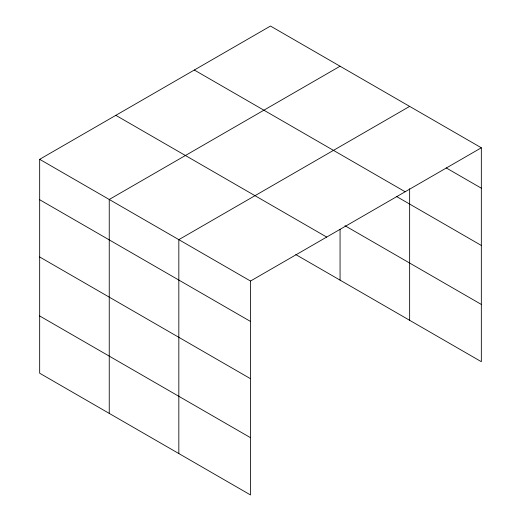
<?xml version="1.0" encoding="UTF-8"?>
<svg xmlns="http://www.w3.org/2000/svg" width="521" height="521" viewBox="0 0 521 521"><rect width="100%" height="100%" fill="white"/><g stroke="black" fill="none" stroke-linecap="round" stroke-linejoin="round"><path stroke-width="0.78" d="M39.668 159.309L250.516 281.04L250.516 494.95L39.668 373.218L39.668 159.309L270.484 26.05L481.332 147.782L481.332 361.691L295.785 254.567M340.063 66.219L109.247 199.478L109.247 413.387M409.643 106.395L178.827 239.653L178.827 453.563M250.516 281.04L481.332 147.782M446.191 167.905L481.332 188.192M194.313 70.022L405.162 191.761M396.286 196.345L481.332 245.45M344.98 225.717L481.332 304.433M115.838 115.336L326.687 237.068M39.668 199.719L250.516 321.45M39.668 256.97L250.516 378.708M39.668 315.96L250.516 437.692M409.643 188.732L409.643 320.304M340.063 229.325L340.063 280.129"/></g></svg>
